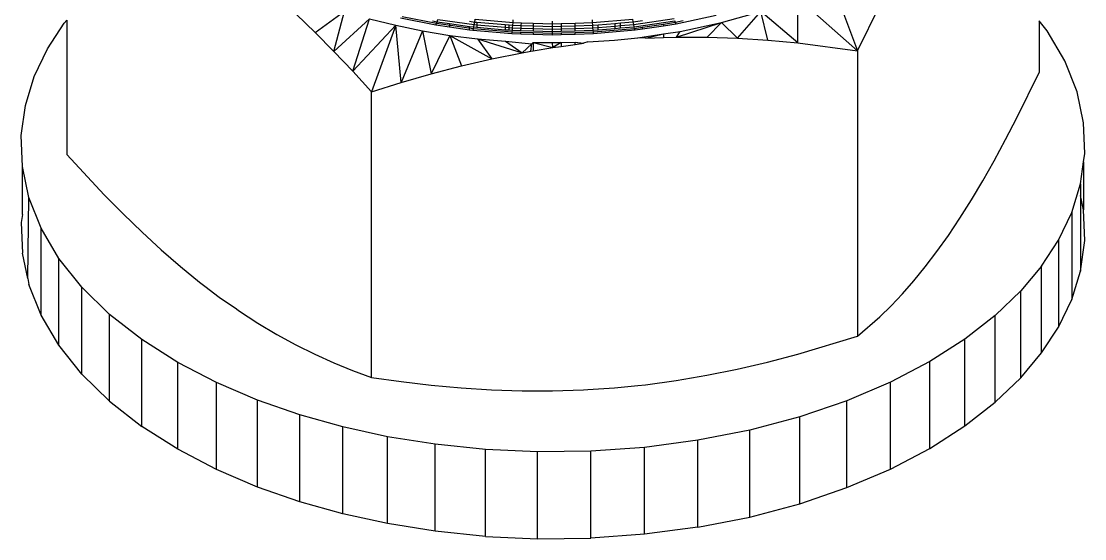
# Model space of a CAD drawing. Header units: millimetres. Extents: x 243 to 2849, y 203 to 3454.
# Drawn here: x 2144.71 to 2164.7, y 1673.22 to 1682.94 of the extents above; entities that cross this region are included whole.
import ezdxf

# ---------------------------------------------------------------- set-up
doc = ezdxf.new("R2010")
doc.units = ezdxf.units.MM

msp = doc.modelspace()

# ---------------------------------------------------------------- linework, layer by layer
for p, q in [((2159.953, 1683.668), (2160.434, 1682.387)), ((2159.31, 1682.534), (2159.311, 1683.378)), ((2160.434, 1682.387), (2159.311, 1683.378)), ((2150.235, 1682.731), (2150.786, 1683.13)), ((2150.589, 1682.372), (2150.786, 1683.13)), ((2157.873, 1682.914), (2158.615, 1683.125)), ((2158.175, 1682.623), (2158.615, 1683.125)), ((2158.744, 1682.586), (2158.615, 1683.125)), ((2159.31, 1682.534), (2158.615, 1683.125)), ((2160.434, 1682.387), (2160.851, 1683.233)), ((2145.203, 1682.419), (2145.521, 1682.905)), ((2145.567, 1682.959), (2145.521, 1682.905)), ((2145.567, 1682.959), (2145.567, 1680.436)), ((2149.878, 1683.076), (2150.235, 1682.731)), ((2150.589, 1682.372), (2151.26, 1682.987)), ((2150.942, 1682), (2151.26, 1682.987)), ((2151.26, 1682.987), (2151.751, 1682.864)), ((2152.502, 1682.866), (2151.843, 1682.998)), ((2152.515, 1682.895), (2151.874, 1683.023)), ((2152.444, 1682.948), (2152.528, 1682.931)), ((2152.502, 1682.866), (2152.515, 1682.895)), ((2152.515, 1682.895), (2152.528, 1682.931)), ((2153.21, 1682.795), (2152.515, 1682.895)), ((2152.528, 1682.931), (2152.541, 1682.975)), ((2152.528, 1682.931), (2152.764, 1682.898)), ((2152.541, 1682.975), (2153.228, 1682.877)), ((2152.764, 1682.898), (2152.764, 1682.829)), ((2152.764, 1682.898), (2153.137, 1682.844)), ((2153.137, 1682.94), (2153.236, 1682.926)), ((2153.228, 1682.877), (2153.236, 1682.926)), ((2153.236, 1682.926), (2153.242, 1682.977)), ((2153.236, 1682.926), (2153.278, 1682.923)), ((2153.242, 1682.977), (2153.956, 1682.916)), ((2153.278, 1682.923), (2153.278, 1682.873)), ((2153.278, 1682.923), (2153.805, 1682.877)), ((2153.953, 1682.865), (2153.956, 1682.916)), ((2153.956, 1682.916), (2153.958, 1682.966)), ((2153.956, 1682.916), (2154.113, 1682.911)), ((2154.11, 1682.86), (2154.113, 1682.911)), ((2154.113, 1682.911), (2154.335, 1682.905)), ((2154.335, 1682.905), (2154.701, 1682.894)), ((2154.335, 1682.905), (2154.335, 1682.853)), ((2154.695, 1682.843), (2154.701, 1682.894)), ((2154.701, 1682.894), (2154.701, 1682.944)), ((2154.701, 1682.894), (2154.861, 1682.899)), ((2154.861, 1682.899), (2155.126, 1682.906)), ((2154.861, 1682.899), (2154.861, 1682.847)), ((2155.126, 1682.906), (2155.45, 1682.915)), ((2155.126, 1682.855), (2155.126, 1682.906)), ((2155.45, 1682.915), (2155.448, 1682.965)), ((2155.45, 1682.915), (2156.209, 1682.981)), ((2155.453, 1682.864), (2155.45, 1682.915)), ((2155.554, 1682.873), (2155.87, 1682.9)), ((2155.87, 1682.9), (2155.977, 1682.91)), ((2155.87, 1682.9), (2155.87, 1682.85)), ((2155.977, 1682.91), (2156.216, 1682.93)), ((2155.977, 1682.86), (2155.977, 1682.91)), ((2155.977, 1682.86), (2156.224, 1682.881)), ((2156.216, 1682.93), (2156.209, 1682.981)), ((2156.216, 1682.93), (2156.389, 1682.956)), ((2156.224, 1682.881), (2156.216, 1682.93)), ((2156.224, 1682.881), (2156.982, 1682.994)), ((2156.232, 1682.837), (2156.224, 1682.881)), ((2156.232, 1682.837), (2156.995, 1682.95)), ((2156.782, 1682.88), (2156.389, 1682.822)), ((2157.009, 1682.914), (2156.782, 1682.88)), ((2157.023, 1682.885), (2156.782, 1682.849)), ((2156.782, 1682.88), (2156.782, 1682.849)), ((2157.009, 1682.914), (2156.995, 1682.95)), ((2157.153, 1682.945), (2157.009, 1682.914)), ((2157.023, 1682.885), (2157.009, 1682.914)), ((2157.774, 1683.046), (2157.023, 1682.885)), ((2157.027, 1682.643), (2157.873, 1682.914)), ((2157.097, 1682.748), (2157.873, 1682.914)), ((2157.603, 1682.642), (2157.873, 1682.914)), ((2158.175, 1682.623), (2157.873, 1682.914)), ((2163.997, 1682.761), (2163.848, 1682.948)), ((2163.848, 1682.948), (2163.848, 1681.978)), ((2150.235, 1682.731), (2150.589, 1682.372)), ((2150.942, 1682), (2151.751, 1682.864)), ((2151.751, 1682.864), (2151.293, 1681.616)), ((2151.751, 1682.864), (2152.255, 1682.759)), ((2151.855, 1681.791), (2151.751, 1682.864)), ((2152.255, 1682.759), (2151.855, 1681.791)), ((2152.255, 1682.759), (2152.769, 1682.674)), ((2152.255, 1682.759), (2152.419, 1681.953)), ((2152.764, 1682.829), (2152.502, 1682.866)), ((2153.137, 1682.775), (2152.764, 1682.829)), ((2153.137, 1682.775), (2153.137, 1682.844)), ((2153.137, 1682.844), (2153.219, 1682.833)), ((2153.201, 1682.766), (2153.137, 1682.775)), ((2153.201, 1682.766), (2153.21, 1682.795)), ((2153.935, 1682.703), (2153.201, 1682.766)), ((2153.21, 1682.795), (2153.219, 1682.833)), ((2153.94, 1682.733), (2153.21, 1682.795)), ((2153.219, 1682.833), (2153.228, 1682.877)), ((2153.219, 1682.833), (2153.278, 1682.828)), ((2153.228, 1682.877), (2153.278, 1682.873)), ((2153.278, 1682.873), (2153.278, 1682.828)), ((2153.278, 1682.873), (2153.805, 1682.827)), ((2153.278, 1682.828), (2153.805, 1682.782)), ((2153.805, 1682.877), (2153.805, 1682.827)), ((2153.805, 1682.877), (2153.881, 1682.871)), ((2153.805, 1682.827), (2153.805, 1682.782)), ((2153.805, 1682.827), (2153.881, 1682.821)), ((2153.805, 1682.782), (2153.881, 1682.776)), ((2153.881, 1682.821), (2153.881, 1682.871)), ((2153.881, 1682.871), (2153.953, 1682.865)), ((2153.881, 1682.776), (2153.881, 1682.821)), ((2153.881, 1682.821), (2153.949, 1682.815)), ((2153.881, 1682.776), (2153.944, 1682.77)), ((2153.935, 1682.703), (2153.94, 1682.733)), ((2154.101, 1682.698), (2153.935, 1682.703)), ((2153.94, 1682.733), (2153.944, 1682.77)), ((2154.103, 1682.728), (2153.94, 1682.733)), ((2153.944, 1682.77), (2153.949, 1682.815)), ((2153.944, 1682.77), (2154.105, 1682.766)), ((2153.949, 1682.815), (2153.953, 1682.865)), ((2153.949, 1682.815), (2154.107, 1682.81)), ((2153.953, 1682.865), (2154.11, 1682.86)), ((2154.101, 1682.698), (2154.103, 1682.728)), ((2154.335, 1682.691), (2154.101, 1682.698)), ((2154.335, 1682.721), (2154.103, 1682.728)), ((2154.105, 1682.766), (2154.107, 1682.81)), ((2154.105, 1682.766), (2154.335, 1682.759)), ((2154.107, 1682.81), (2154.11, 1682.86)), ((2154.107, 1682.81), (2154.335, 1682.804)), ((2154.11, 1682.86), (2154.335, 1682.853)), ((2154.335, 1682.853), (2154.695, 1682.843)), ((2154.335, 1682.853), (2154.335, 1682.804)), ((2154.335, 1682.804), (2154.335, 1682.759)), ((2154.335, 1682.804), (2154.695, 1682.793)), ((2154.335, 1682.759), (2154.701, 1682.749)), ((2154.335, 1682.721), (2154.335, 1682.691)), ((2154.701, 1682.711), (2154.335, 1682.721)), ((2154.695, 1682.681), (2154.335, 1682.691)), ((2154.695, 1682.843), (2154.861, 1682.847)), ((2154.695, 1682.793), (2154.695, 1682.843)), ((2154.695, 1682.793), (2154.861, 1682.798)), ((2154.701, 1682.749), (2154.695, 1682.793)), ((2154.695, 1682.681), (2154.701, 1682.711)), ((2154.861, 1682.686), (2154.695, 1682.681)), ((2154.701, 1682.749), (2154.861, 1682.753)), ((2154.701, 1682.711), (2154.701, 1682.749)), ((2154.861, 1682.715), (2154.701, 1682.711)), ((2154.861, 1682.847), (2155.126, 1682.855)), ((2154.861, 1682.847), (2154.861, 1682.798)), ((2154.861, 1682.798), (2155.126, 1682.805)), ((2154.861, 1682.798), (2154.861, 1682.753)), ((2154.861, 1682.753), (2155.126, 1682.76)), ((2155.126, 1682.723), (2154.861, 1682.715)), ((2154.861, 1682.715), (2154.861, 1682.686)), ((2155.126, 1682.693), (2154.861, 1682.686)), ((2155.126, 1682.855), (2155.453, 1682.864)), ((2155.126, 1682.805), (2155.126, 1682.855)), ((2155.126, 1682.805), (2155.457, 1682.815)), ((2155.126, 1682.76), (2155.126, 1682.805)), ((2155.126, 1682.76), (2155.462, 1682.77)), ((2155.466, 1682.732), (2155.126, 1682.723)), ((2155.126, 1682.693), (2155.126, 1682.723)), ((2155.471, 1682.703), (2155.126, 1682.693)), ((2155.453, 1682.864), (2155.554, 1682.873)), ((2155.457, 1682.815), (2155.453, 1682.864)), ((2155.457, 1682.815), (2155.554, 1682.823)), ((2155.462, 1682.77), (2155.457, 1682.815)), ((2155.462, 1682.77), (2155.554, 1682.778)), ((2155.466, 1682.732), (2155.462, 1682.77)), ((2156.242, 1682.8), (2155.466, 1682.732)), ((2155.471, 1682.703), (2155.466, 1682.732)), ((2156.251, 1682.771), (2155.471, 1682.703)), ((2155.554, 1682.823), (2155.554, 1682.873)), ((2155.554, 1682.823), (2155.87, 1682.85)), ((2155.554, 1682.778), (2155.554, 1682.823)), ((2155.554, 1682.778), (2155.87, 1682.805)), ((2155.87, 1682.85), (2155.977, 1682.86)), ((2155.87, 1682.85), (2155.87, 1682.805)), ((2155.87, 1682.805), (2155.977, 1682.815)), ((2155.977, 1682.815), (2155.977, 1682.86)), ((2155.977, 1682.815), (2156.232, 1682.837)), ((2156.242, 1682.8), (2156.232, 1682.837)), ((2156.389, 1682.822), (2156.242, 1682.8)), ((2156.251, 1682.771), (2156.242, 1682.8)), ((2156.389, 1682.791), (2156.251, 1682.771)), ((2156.301, 1682.629), (2156.782, 1682.701)), ((2156.782, 1682.849), (2156.389, 1682.791)), ((2156.389, 1682.791), (2156.389, 1682.822)), ((2156.446, 1682.624), (2156.782, 1682.701)), ((2156.782, 1682.701), (2157.097, 1682.748)), ((2156.782, 1682.701), (2156.782, 1682.635)), ((2157.027, 1682.643), (2157.097, 1682.748)), ((2164.33, 1682.195), (2163.997, 1682.761)), ((2152.769, 1682.674), (2152.419, 1681.953)), ((2152.769, 1682.674), (2153.289, 1682.61)), ((2152.769, 1682.674), (2153.555, 1682.233)), ((2152.769, 1682.674), (2152.986, 1682.101)), ((2153.289, 1682.61), (2153.812, 1682.566)), ((2153.289, 1682.61), (2154.127, 1682.349)), ((2153.289, 1682.61), (2153.555, 1682.233)), ((2153.812, 1682.566), (2154.127, 1682.349)), ((2153.812, 1682.566), (2154.309, 1682.518)), ((2154.309, 1682.518), (2154.127, 1682.349)), ((2154.293, 1682.377), (2154.309, 1682.518)), ((2154.309, 1682.518), (2154.335, 1682.542)), ((2154.335, 1682.542), (2154.335, 1682.384)), ((2154.335, 1682.542), (2154.703, 1682.447)), ((2154.335, 1682.542), (2154.701, 1682.539)), ((2154.703, 1682.447), (2154.701, 1682.539)), ((2154.701, 1682.539), (2154.861, 1682.538)), ((2154.861, 1682.538), (2154.703, 1682.447)), ((2154.861, 1682.538), (2155.126, 1682.545)), ((2154.861, 1682.538), (2154.861, 1682.468)), ((2154.861, 1682.468), (2155.126, 1682.504)), ((2155.126, 1682.504), (2155.126, 1682.545)), ((2155.126, 1682.545), (2155.282, 1682.526)), ((2155.126, 1682.504), (2155.282, 1682.526)), ((2155.363, 1682.552), (2155.282, 1682.526)), ((2155.363, 1682.552), (2155.864, 1682.585)), ((2155.864, 1682.585), (2156.301, 1682.629)), ((2156.446, 1682.624), (2156.301, 1682.629)), ((2156.446, 1682.624), (2156.782, 1682.635)), ((2156.782, 1682.635), (2157.027, 1682.643)), ((2157.027, 1682.643), (2157.603, 1682.642)), ((2157.603, 1682.642), (2158.175, 1682.623)), ((2158.175, 1682.623), (2158.744, 1682.586)), ((2158.744, 1682.586), (2159.31, 1682.534)), ((2159.31, 1682.534), (2160.434, 1682.387)), ((2144.955, 1681.902), (2145.203, 1682.419)), ((2150.589, 1682.372), (2150.942, 1682)), ((2153.555, 1682.233), (2154.127, 1682.349)), ((2154.127, 1682.349), (2154.293, 1682.377)), ((2154.293, 1682.377), (2154.335, 1682.384)), ((2154.335, 1682.384), (2154.703, 1682.447)), ((2154.703, 1682.447), (2154.861, 1682.468)), ((2160.434, 1682.387), (2160.434, 1677.022)), ((2152.419, 1681.953), (2152.986, 1682.101)), ((2152.986, 1682.101), (2153.555, 1682.233)), ((2164.558, 1681.616), (2164.33, 1682.195)), ((2144.788, 1681.357), (2144.955, 1681.902)), ((2150.942, 1682), (2151.293, 1681.616)), ((2151.855, 1681.791), (2152.419, 1681.953)), ((2163.427, 1681.125), (2163.848, 1681.978)), ((2151.293, 1681.616), (2151.855, 1681.791)), ((2151.293, 1676.251), (2151.293, 1681.616)), ((2164.682, 1681.033), (2164.558, 1681.616)), ((2144.712, 1680.792), (2144.788, 1681.357)), ((2163.214, 1680.716), (2163.427, 1681.125)), ((2164.703, 1680.455), (2164.682, 1681.033)), ((2144.732, 1680.214), (2144.712, 1680.792)), ((2163.001, 1680.321), (2163.214, 1680.716)), ((2145.567, 1680.436), (2146.271, 1679.68)), ((2162.787, 1679.943), (2163.001, 1680.321)), ((2164.626, 1679.889), (2164.682, 1680.301)), ((2164.682, 1680.301), (2164.703, 1680.455)), ((2164.682, 1680.301), (2164.682, 1679.4)), ((2144.856, 1679.631), (2144.732, 1680.214)), ((2144.732, 1679.313), (2144.732, 1680.214)), ((2162.572, 1679.583), (2162.787, 1679.943)), ((2164.459, 1679.345), (2164.626, 1679.889)), ((2164.626, 1679.889), (2164.626, 1679.664)), ((2144.832, 1678.11), (2144.856, 1679.631)), ((2145.085, 1679.052), (2144.856, 1679.631)), ((2146.271, 1679.68), (2146.625, 1679.321)), ((2162.357, 1679.24), (2162.572, 1679.583)), ((2164.626, 1679.664), (2164.623, 1678.245)), ((2164.682, 1679.4), (2164.626, 1679.664)), ((2144.732, 1679.313), (2144.712, 1679.159)), ((2146.625, 1679.321), (2146.982, 1678.976)), ((2164.211, 1678.828), (2164.459, 1679.345)), ((2164.459, 1679.345), (2164.459, 1677.712)), ((2164.703, 1678.822), (2164.682, 1679.4)), ((2144.712, 1679.159), (2144.732, 1678.581)), ((2162.141, 1678.917), (2162.357, 1679.24)), ((2145.085, 1677.419), (2145.085, 1679.052)), ((2145.418, 1678.486), (2145.085, 1679.052)), ((2146.982, 1678.976), (2147.341, 1678.646)), ((2161.924, 1678.612), (2162.141, 1678.917)), ((2163.893, 1678.342), (2164.211, 1678.828)), ((2164.211, 1678.828), (2164.211, 1677.195)), ((2164.623, 1678.245), (2164.703, 1678.822)), ((2144.832, 1678.11), (2144.732, 1678.581)), ((2145.418, 1676.853), (2145.418, 1678.486)), ((2145.85, 1677.944), (2145.418, 1678.486)), ((2147.341, 1678.646), (2147.702, 1678.333)), ((2161.706, 1678.327), (2161.924, 1678.612)), ((2147.702, 1678.333), (2148.065, 1678.037)), ((2161.49, 1678.062), (2161.706, 1678.327)), ((2163.893, 1678.342), (2163.501, 1677.875)), ((2163.893, 1676.709), (2163.893, 1678.342)), ((2144.832, 1678.11), (2144.856, 1677.998)), ((2164.459, 1677.712), (2164.623, 1678.245)), ((2145.085, 1677.419), (2144.856, 1677.998)), ((2145.85, 1676.311), (2145.85, 1677.944)), ((2146.373, 1677.433), (2145.85, 1677.944)), ((2148.065, 1678.037), (2148.165, 1677.965)), ((2148.165, 1677.965), (2148.43, 1677.76)), ((2161.275, 1677.817), (2161.49, 1678.062)), ((2148.43, 1677.76), (2148.755, 1677.538)), ((2161.062, 1677.593), (2161.275, 1677.817)), ((2163.501, 1677.875), (2163.021, 1677.415)), ((2163.501, 1676.242), (2163.501, 1677.875)), ((2164.211, 1677.195), (2164.459, 1677.712)), ((2148.755, 1677.538), (2148.795, 1677.504)), ((2148.795, 1677.504), (2149.157, 1677.269)), ((2160.851, 1677.387), (2161.062, 1677.593)), ((2145.418, 1676.853), (2145.085, 1677.419)), ((2146.372, 1675.801), (2146.373, 1677.433)), ((2146.978, 1676.96), (2146.373, 1677.433)), ((2160.434, 1677.022), (2160.851, 1677.387)), ((2163.021, 1677.415), (2162.452, 1676.971)), ((2163.021, 1675.782), (2163.021, 1677.415)), ((2149.157, 1677.269), (2149.518, 1677.055)), ((2163.893, 1676.709), (2164.211, 1677.195)), ((2146.978, 1675.327), (2146.978, 1676.96)), ((2147.652, 1676.532), (2146.978, 1676.96)), ((2149.518, 1677.055), (2149.876, 1676.86)), ((2159.308, 1676.685), (2160.434, 1677.022)), ((2162.452, 1676.971), (2161.794, 1676.55)), ((2162.452, 1675.338), (2162.452, 1676.971)), ((2145.85, 1676.311), (2145.418, 1676.853)), ((2149.876, 1676.86), (2150.233, 1676.684)), ((2150.233, 1676.684), (2150.588, 1676.525)), ((2158.742, 1676.537), (2159.308, 1676.685)), ((2163.501, 1676.242), (2163.893, 1676.709)), ((2147.652, 1674.899), (2147.652, 1676.532)), ((2148.381, 1676.152), (2147.652, 1676.532)), ((2150.588, 1676.525), (2150.941, 1676.381)), ((2158.172, 1676.405), (2158.742, 1676.537)), ((2161.794, 1676.55), (2161.052, 1676.161)), ((2161.794, 1674.917), (2161.794, 1676.55)), ((2145.85, 1676.311), (2146.372, 1675.801)), ((2150.941, 1676.381), (2151.293, 1676.251)), ((2157.025, 1676.192), (2157.6, 1676.289)), ((2157.6, 1676.289), (2158.172, 1676.405)), ((2148.381, 1674.519), (2148.381, 1676.152)), ((2149.15, 1675.823), (2148.381, 1676.152)), ((2151.293, 1676.251), (2151.854, 1676.171)), ((2151.854, 1676.171), (2152.417, 1676.104)), ((2152.417, 1676.104), (2152.983, 1676.052)), ((2155.864, 1676.053), (2156.301, 1676.097)), ((2156.301, 1676.097), (2156.446, 1676.113)), ((2156.446, 1676.113), (2157.025, 1676.192)), ((2161.052, 1676.161), (2160.234, 1675.812)), ((2161.052, 1674.528), (2161.052, 1676.161)), ((2163.021, 1675.782), (2163.501, 1676.242)), ((2152.983, 1676.052), (2153.552, 1676.016)), ((2153.552, 1676.016), (2154.125, 1675.996)), ((2154.125, 1675.996), (2154.701, 1675.996)), ((2154.701, 1675.996), (2155.281, 1676.014)), ((2155.281, 1676.014), (2155.363, 1676.02)), ((2155.363, 1676.02), (2155.864, 1676.053)), ((2146.372, 1675.801), (2146.978, 1675.327)), ((2149.15, 1674.19), (2149.15, 1675.823)), ((2149.946, 1675.546), (2149.15, 1675.823)), ((2160.234, 1675.812), (2159.348, 1675.509)), ((2160.234, 1674.179), (2160.234, 1675.812)), ((2162.452, 1675.338), (2163.021, 1675.782)), ((2149.946, 1673.913), (2149.946, 1675.546)), ((2150.756, 1675.32), (2149.946, 1675.546)), ((2159.348, 1675.509), (2158.409, 1675.26)), ((2159.348, 1673.876), (2159.348, 1675.509)), ((2147.652, 1674.899), (2146.978, 1675.327)), ((2150.756, 1673.687), (2150.756, 1675.32)), ((2151.597, 1675.136), (2150.756, 1675.32)), ((2161.794, 1674.917), (2162.452, 1675.338)), ((2151.597, 1673.503), (2151.597, 1675.136)), ((2152.493, 1674.993), (2151.597, 1675.136)), ((2158.409, 1675.26), (2157.43, 1675.068)), ((2158.409, 1673.627), (2158.409, 1675.26)), ((2148.381, 1674.519), (2147.652, 1674.899)), ((2152.493, 1673.36), (2152.493, 1674.993)), ((2153.436, 1674.897), (2152.493, 1674.993)), ((2153.436, 1673.264), (2153.436, 1674.897)), ((2154.415, 1674.852), (2153.436, 1674.897)), ((2156.427, 1674.936), (2155.417, 1674.864)), ((2157.43, 1675.068), (2156.427, 1674.936)), ((2156.427, 1673.303), (2156.427, 1674.936)), ((2157.43, 1673.435), (2157.43, 1675.068)), ((2161.052, 1674.528), (2161.794, 1674.917)), ((2155.417, 1674.864), (2154.415, 1674.852)), ((2154.415, 1673.219), (2154.415, 1674.852)), ((2155.417, 1673.231), (2155.417, 1674.864)), ((2149.15, 1674.19), (2148.381, 1674.519)), ((2160.234, 1674.179), (2161.052, 1674.528)), ((2149.946, 1673.913), (2149.15, 1674.19)), ((2159.348, 1673.876), (2160.234, 1674.179)), ((2150.756, 1673.687), (2149.946, 1673.913)), ((2151.597, 1673.503), (2150.756, 1673.687)), ((2158.409, 1673.627), (2159.348, 1673.876)), ((2152.493, 1673.36), (2151.597, 1673.503)), ((2157.43, 1673.435), (2158.409, 1673.627)), ((2153.436, 1673.264), (2152.493, 1673.36)), ((2156.427, 1673.303), (2155.417, 1673.231)), ((2157.43, 1673.435), (2156.427, 1673.303)), ((2153.436, 1673.264), (2154.415, 1673.219)), ((2154.415, 1673.219), (2155.417, 1673.231))]:
    msp.add_line(p, q)

doc.saveas('drawing.dxf')
